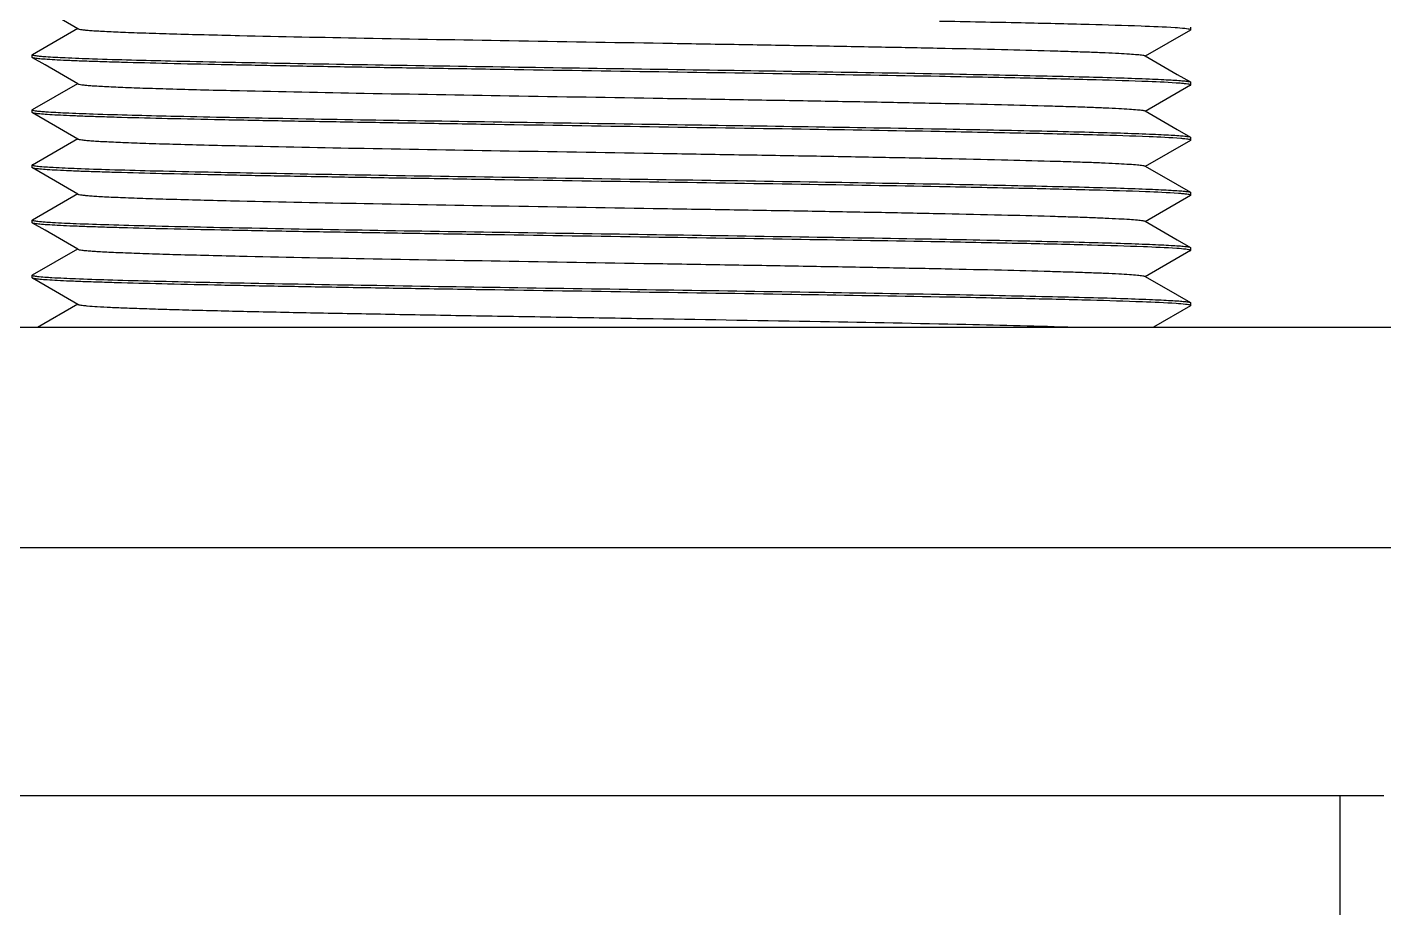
# Model space of a CAD drawing. Extents: x 0 to 1128, y 0 to 827.
# Drawn here: x 522.43 to 547.02, y 746.84 to 762.81 of the extents above; entities that cross this region are included whole.
import ezdxf

# ---------------------------------------------------------------- set-up
doc = ezdxf.new("R2010")
doc.units = 0
doc.header["$LTSCALE"] = 10
doc.header["$MEASUREMENT"] = 0
doc.layers.get('0').update_dxf_attribs({"linetype": 'CONTINUOUS'})
doc.layers.add('DEF_LAYER_AXIS', color=7, linetype='CONTINUOUS')
doc.layers.add('DLB3013-CR2S_시공도$0$1', color=7, linetype='CONTINUOUS')

msp = doc.modelspace()

# ---------------------------------------------------------------- linework, layer by layer
at = {"color": 7, "linetype": 'Continuous'}
for p, q in [((523.349, 762.784), (522.754, 763.128)), ((522.526, 762.318), (523.349, 762.793)), ((543.519, 762.759), (542.696, 762.284)), ((543.519, 762.759), (543.523, 762.763)), ((522.526, 762.318), (522.523, 762.313)), ((522.523, 762.313), (522.523, 762.312)), ((522.523, 762.312), (522.523, 762.312)), ((522.526, 762.259), (522.523, 762.263)), ((522.754, 762.128), (522.526, 762.259)), ((542.696, 762.293), (543.277, 761.957)), ((523.349, 761.784), (522.754, 762.128)), ((543.277, 761.957), (543.519, 761.818)), ((522.526, 761.318), (523.349, 761.793)), ((543.519, 761.759), (542.696, 761.284)), ((543.519, 761.818), (543.523, 761.813)), ((543.519, 761.759), (543.523, 761.763)), ((543.523, 761.763), (543.522, 761.765)), ((543.522, 761.765), (543.522, 761.765)), ((522.526, 761.318), (522.523, 761.313)), ((522.526, 761.259), (522.523, 761.263)), ((522.525, 761.31), (522.526, 761.309)), ((522.754, 761.128), (522.526, 761.259)), ((542.696, 761.293), (543.277, 760.957)), ((523.349, 760.784), (522.754, 761.128)), ((543.277, 760.957), (543.519, 760.818)), ((522.526, 760.318), (523.349, 760.793)), ((543.519, 760.759), (542.696, 760.284)), ((543.519, 760.818), (543.523, 760.813)), ((543.519, 760.759), (543.523, 760.763)), ((543.523, 760.763), (543.522, 760.765)), ((543.522, 760.765), (543.522, 760.765)), ((522.526, 760.318), (522.523, 760.313)), ((522.526, 760.259), (522.523, 760.263)), ((522.754, 760.128), (522.526, 760.259)), ((542.696, 760.293), (543.277, 759.957)), ((523.349, 759.784), (522.754, 760.128)), ((543.277, 759.957), (543.519, 759.818)), ((522.526, 759.318), (523.349, 759.793)), ((543.519, 759.759), (542.696, 759.284)), ((543.519, 759.818), (543.523, 759.813)), ((543.52, 759.767), (543.519, 759.768)), ((543.519, 759.759), (543.523, 759.763)), ((522.526, 759.318), (522.523, 759.313)), ((522.526, 759.259), (522.523, 759.263)), ((522.754, 759.128), (522.526, 759.259)), ((542.696, 759.293), (543.277, 758.957)), ((523.349, 758.784), (522.754, 759.128)), ((543.277, 758.957), (543.519, 758.818)), ((522.526, 758.318), (523.349, 758.793)), ((543.519, 758.759), (542.696, 758.284)), ((543.519, 758.818), (543.523, 758.813)), ((543.519, 758.759), (543.523, 758.763)), ((522.526, 758.318), (522.523, 758.313)), ((522.526, 758.259), (522.523, 758.263)), ((522.754, 758.128), (522.526, 758.259)), ((542.696, 758.293), (543.277, 757.957)), ((523.349, 757.784), (522.754, 758.128)), ((543.277, 757.957), (543.519, 757.818)), ((522.619, 757.371), (523.349, 757.793)), ((543.519, 757.759), (542.847, 757.371)), ((543.519, 757.818), (543.523, 757.813)), ((543.519, 757.759), (543.523, 757.763)), ((504.023, 757.371), (562.022, 757.371)), ((562.023, 753.371), (504.023, 753.371)), ((547.022, 748.871), (519.023, 748.871))]:
    msp.add_line(p, q, dxfattribs=at)
at = {"ltscale": 0.5}
msp.add_line((107.965, 757.371), (816.871, 757.371), dxfattribs=at)
at = {"color": 7, "linetype": 'Continuous'}
for points, knots in [([(543.237, 762.801), (543.031, 762.814), (542.513, 762.835), (541.584, 762.863), (540.367, 762.891), (539.463, 762.909), (538.97, 762.918)], [0, 0, 0, 0, 0.144558, 0.364711, 0.653088, 1, 1, 1, 1]), ([(523.349, 762.784), (523.357, 762.78), (523.381, 762.775), (523.428, 762.767), (523.497, 762.76), (523.589, 762.752), (523.702, 762.745), (523.896, 762.734), (524.191, 762.721), (524.605, 762.706), (525.098, 762.691), (525.664, 762.676), (526.819, 762.648), (528.661, 762.612), (531.22, 762.568), (533.485, 762.531), (535.316, 762.5), (536.637, 762.478), (537.882, 762.455), (539.026, 762.432), (540.045, 762.41), (540.805, 762.39), (541.335, 762.374), (541.669, 762.363), (541.958, 762.352), (542.2, 762.34), (542.394, 762.329), (542.539, 762.318), (542.629, 762.309), (542.676, 762.3), (542.691, 762.296), (542.696, 762.293)], [0, 0, 0, 0, 0.001326, 0.003783, 0.007381, 0.012117, 0.017981, 0.024965, 0.042217, 0.063714, 0.08926, 0.118616, 0.151512, 0.268236, 0.404203, 0.548122, 0.619328, 0.688045, 0.752839, 0.812358, 0.865359, 0.910739, 0.930269, 0.947553, 0.962499, 0.975034, 0.98509, 0.992618, 0.997587, 0.999109, 1, 1, 1, 1]), ([(543.509, 762.771), (543.498, 762.775), (543.467, 762.78), (543.376, 762.791), (543.297, 762.797), (543.237, 762.801)], [0, 0, 0, 0, 0.131397, 0.3419, 1, 1, 1, 1]), ([(543.523, 762.763), (543.523, 762.764), (543.52, 762.769), (543.514, 762.77), (543.509, 762.771)], [0, 0, 0, 0, 0.135456, 1, 1, 1, 1]), ([(522.523, 762.312), (522.524, 762.31), (522.531, 762.307), (522.553, 762.301), (522.599, 762.294), (522.673, 762.286), (522.732, 762.281), (522.767, 762.279)], [0, 0, 0, 0, 0.029772, 0.085351, 0.278977, 0.583894, 1, 1, 1, 1]), ([(538.97, 761.918), (538.134, 761.933), (536.381, 761.962), (533.693, 762.003), (531.389, 762.038), (529.571, 762.067), (528.285, 762.088), (527.083, 762.109), (525.989, 762.13), (525.02, 762.151), (524.301, 762.169), (523.801, 762.184), (523.487, 762.194), (523.217, 762.205), (522.99, 762.215), (522.808, 762.226), (522.673, 762.236), (522.589, 762.245), (522.545, 762.253), (522.531, 762.257), (522.526, 762.259)], [0, 0, 0, 0, 0.152438, 0.319824, 0.490209, 0.572697, 0.651392, 0.724881, 0.79184, 0.851067, 0.901502, 0.923132, 0.94224, 0.958735, 0.972548, 0.98362, 0.991896, 0.997352, 0.999023, 1, 1, 1, 1]), ([(522.767, 762.279), (522.883, 762.271), (523.167, 762.256), (523.92, 762.228), (525.186, 762.196), (527.035, 762.159), (529.24, 762.122), (531.671, 762.084), (534.94, 762.035), (537.382, 761.997), (538.97, 761.968)], [0, 0, 0, 0, 0.021703, 0.052523, 0.139575, 0.255993, 0.394858, 0.547891, 0.705988, 1, 1, 1, 1]), ([(538.97, 761.968), (539.295, 761.962), (539.914, 761.95), (540.789, 761.931), (541.558, 761.913), (542.207, 761.895), (542.671, 761.879), (542.976, 761.865), (543.153, 761.856), (543.295, 761.847), (543.402, 761.839), (543.472, 761.829), (543.509, 761.824), (543.519, 761.818)], [0, 0, 0, 0, 0.214279, 0.407631, 0.577141, 0.720559, 0.835924, 0.882559, 0.921621, 0.952965, 0.976495, 0.992164, 1, 1, 1, 1]), ([(543.332, 761.794), (543.139, 761.809), (542.63, 761.831), (541.696, 761.86), (540.435, 761.89), (539.49, 761.908), (538.97, 761.918)], [0, 0, 0, 0, 0.132962, 0.349842, 0.642529, 1, 1, 1, 1]), ([(523.349, 761.784), (523.357, 761.78), (523.381, 761.775), (523.428, 761.767), (523.497, 761.76), (523.589, 761.752), (523.702, 761.745), (523.896, 761.734), (524.191, 761.721), (524.605, 761.706), (525.098, 761.691), (525.664, 761.676), (526.819, 761.648), (528.661, 761.612), (531.22, 761.568), (533.485, 761.531), (535.316, 761.5), (536.637, 761.478), (537.882, 761.455), (539.026, 761.432), (540.045, 761.41), (540.805, 761.39), (541.335, 761.374), (541.669, 761.363), (541.958, 761.352), (542.2, 761.34), (542.394, 761.329), (542.539, 761.318), (542.629, 761.309), (542.676, 761.3), (542.691, 761.296), (542.696, 761.293)], [0, 0, 0, 0, 0.001327, 0.003781, 0.007379, 0.012117, 0.017983, 0.024964, 0.042217, 0.063713, 0.089259, 0.118615, 0.151511, 0.268236, 0.404201, 0.548121, 0.619327, 0.688045, 0.752838, 0.812356, 0.865358, 0.910739, 0.930268, 0.947551, 0.9625, 0.975032, 0.985089, 0.992618, 0.997584, 0.999107, 1, 1, 1, 1]), ([(543.522, 761.765), (543.518, 761.77), (543.498, 761.774), (543.462, 761.781), (543.403, 761.788), (543.358, 761.792), (543.332, 761.794)], [0, 0, 0, 0, 0.091345, 0.28715, 0.589971, 1, 1, 1, 1]), ([(522.523, 761.313), (522.523, 761.313), (522.523, 761.311), (522.525, 761.31), (522.525, 761.31)], [0, 0, 0, 0, 0.412826, 1, 1, 1, 1]), ([(522.526, 761.309), (522.534, 761.305), (522.56, 761.3), (522.608, 761.292), (522.682, 761.285), (522.738, 761.281), (522.771, 761.279)], [0, 0, 0, 0, 0.107031, 0.308975, 0.606688, 1, 1, 1, 1]), ([(538.97, 760.918), (538.134, 760.933), (536.381, 760.962), (533.693, 761.003), (531.389, 761.038), (529.571, 761.067), (528.285, 761.088), (527.083, 761.109), (525.989, 761.13), (525.02, 761.151), (524.301, 761.169), (523.801, 761.184), (523.487, 761.194), (523.217, 761.205), (522.99, 761.215), (522.808, 761.226), (522.673, 761.236), (522.589, 761.245), (522.545, 761.253), (522.531, 761.257), (522.526, 761.259)], [0, 0, 0, 0, 0.152436, 0.319829, 0.490217, 0.572705, 0.6514, 0.724886, 0.791845, 0.851075, 0.901508, 0.923139, 0.942243, 0.95874, 0.972553, 0.983621, 0.9919, 0.997355, 0.999024, 1, 1, 1, 1]), ([(522.771, 761.279), (522.888, 761.271), (523.173, 761.256), (523.928, 761.228), (525.195, 761.196), (527.044, 761.159), (529.249, 761.121), (531.678, 761.084), (534.944, 761.034), (537.383, 760.997), (538.97, 760.968)], [0, 0, 0, 0, 0.021825, 0.052749, 0.139943, 0.256416, 0.395261, 0.548222, 0.706215, 1, 1, 1, 1]), ([(538.97, 760.968), (539.295, 760.962), (539.914, 760.95), (540.789, 760.931), (541.558, 760.913), (542.207, 760.895), (542.671, 760.879), (542.976, 760.865), (543.153, 760.856), (543.295, 760.847), (543.402, 760.839), (543.472, 760.829), (543.509, 760.824), (543.519, 760.818)], [0, 0, 0, 0, 0.21426, 0.407635, 0.577152, 0.720562, 0.83593, 0.882562, 0.921617, 0.952967, 0.976497, 0.992158, 1, 1, 1, 1]), ([(543.341, 760.793), (543.15, 760.809), (542.642, 760.83), (541.708, 760.86), (540.443, 760.889), (539.493, 760.908), (538.97, 760.918)], [0, 0, 0, 0, 0.131629, 0.348137, 0.64132, 1, 1, 1, 1]), ([(523.349, 760.784), (523.357, 760.78), (523.381, 760.775), (523.428, 760.767), (523.497, 760.76), (523.589, 760.752), (523.702, 760.745), (523.896, 760.734), (524.191, 760.721), (524.605, 760.706), (525.098, 760.691), (525.664, 760.676), (526.819, 760.648), (528.661, 760.612), (531.22, 760.568), (533.485, 760.531), (535.316, 760.5), (536.637, 760.478), (537.882, 760.455), (539.026, 760.432), (540.045, 760.41), (540.805, 760.39), (541.335, 760.374), (541.669, 760.363), (541.958, 760.352), (542.2, 760.34), (542.394, 760.329), (542.539, 760.318), (542.629, 760.309), (542.676, 760.3), (542.691, 760.296), (542.696, 760.293)], [0, 0, 0, 0, 0.001328, 0.003785, 0.007382, 0.012117, 0.017983, 0.024967, 0.042217, 0.063716, 0.08926, 0.118618, 0.151512, 0.268238, 0.404203, 0.548122, 0.619329, 0.688046, 0.752839, 0.812358, 0.865361, 0.91074, 0.930271, 0.947553, 0.9625, 0.975035, 0.98509, 0.992619, 0.997587, 0.999108, 1, 1, 1, 1]), ([(543.522, 760.765), (543.518, 760.77), (543.499, 760.774), (543.465, 760.781), (543.409, 760.787), (543.366, 760.791), (543.341, 760.793)], [0, 0, 0, 0, 0.092961, 0.289275, 0.59154, 1, 1, 1, 1]), ([(522.523, 760.313), (522.523, 760.311), (522.534, 760.305), (522.552, 760.301), (522.587, 760.295), (522.613, 760.292), (522.628, 760.291)], [0, 0, 0, 0, 0.079574, 0.268137, 0.574487, 1, 1, 1, 1]), ([(538.97, 759.918), (538.134, 759.933), (536.381, 759.962), (533.693, 760.003), (531.389, 760.038), (529.571, 760.067), (528.285, 760.088), (527.083, 760.109), (525.989, 760.13), (525.02, 760.151), (524.301, 760.169), (523.801, 760.184), (523.487, 760.194), (523.217, 760.205), (522.99, 760.215), (522.808, 760.226), (522.673, 760.236), (522.589, 760.245), (522.545, 760.253), (522.531, 760.257), (522.526, 760.259)], [0, 0, 0, 0, 0.152437, 0.319836, 0.490224, 0.572711, 0.651403, 0.724889, 0.79185, 0.85108, 0.901512, 0.923142, 0.942246, 0.958742, 0.972555, 0.983621, 0.9919, 0.997355, 0.999024, 1, 1, 1, 1]), ([(522.628, 760.291), (522.719, 760.281), (522.954, 760.267), (523.387, 760.247), (523.974, 760.228), (525.037, 760.199), (526.664, 760.166), (528.895, 760.127), (531.391, 760.088), (533.991, 760.049), (536.529, 760.01), (538.182, 759.982), (538.97, 759.968)], [0, 0, 0, 0, 0.016672, 0.043292, 0.079438, 0.124538, 0.23856, 0.378058, 0.534092, 0.696668, 0.855354, 1, 1, 1, 1]), ([(538.97, 759.968), (539.295, 759.962), (539.914, 759.95), (540.789, 759.931), (541.558, 759.913), (542.207, 759.895), (542.671, 759.879), (542.976, 759.865), (543.153, 759.856), (543.295, 759.847), (543.402, 759.839), (543.472, 759.829), (543.509, 759.824), (543.519, 759.818)], [0, 0, 0, 0, 0.214257, 0.407633, 0.577153, 0.720566, 0.835936, 0.882568, 0.921621, 0.952969, 0.976498, 0.992158, 1, 1, 1, 1]), ([(523.349, 759.784), (523.357, 759.78), (523.381, 759.775), (523.428, 759.767), (523.497, 759.76), (523.589, 759.752), (523.702, 759.745), (523.896, 759.734), (524.191, 759.721), (524.605, 759.706), (525.098, 759.691), (525.664, 759.676), (526.819, 759.648), (528.661, 759.612), (531.22, 759.568), (533.485, 759.531), (535.316, 759.5), (536.637, 759.478), (537.882, 759.455), (539.026, 759.432), (540.045, 759.41), (540.805, 759.39), (541.335, 759.374), (541.669, 759.363), (541.958, 759.352), (542.2, 759.34), (542.394, 759.329), (542.539, 759.318), (542.629, 759.309), (542.676, 759.3), (542.691, 759.296), (542.696, 759.293)], [0, 0, 0, 0, 0.001325, 0.003781, 0.00738, 0.012117, 0.017981, 0.024964, 0.042217, 0.063713, 0.08926, 0.118614, 0.151512, 0.268235, 0.404202, 0.548121, 0.619327, 0.688044, 0.752839, 0.812357, 0.865358, 0.910739, 0.930268, 0.947553, 0.962499, 0.975033, 0.98509, 0.992617, 0.997586, 0.999108, 1, 1, 1, 1]), ([(543.298, 759.796), (543.1, 759.811), (542.587, 759.832), (541.654, 759.861), (540.409, 759.89), (539.48, 759.908), (538.97, 759.918)], [0, 0, 0, 0, 0.137487, 0.355656, 0.646664, 1, 1, 1, 1]), ([(543.519, 759.768), (543.512, 759.772), (543.488, 759.776), (543.444, 759.784), (543.378, 759.79), (543.327, 759.794), (543.298, 759.796)], [0, 0, 0, 0, 0.110235, 0.313205, 0.609826, 1, 1, 1, 1]), ([(543.523, 759.763), (543.523, 759.764), (543.522, 759.766), (543.52, 759.767), (543.52, 759.767)], [0, 0, 0, 0, 0.409986, 1, 1, 1, 1]), ([(522.523, 759.313), (522.523, 759.311), (522.534, 759.306), (522.551, 759.302), (522.583, 759.296), (522.608, 759.293), (522.622, 759.291)], [0, 0, 0, 0, 0.080432, 0.26905, 0.575078, 1, 1, 1, 1]), ([(538.97, 758.918), (538.134, 758.933), (536.381, 758.962), (533.693, 759.003), (531.389, 759.038), (529.571, 759.067), (528.285, 759.088), (527.083, 759.109), (525.988, 759.13), (525.02, 759.151), (524.301, 759.169), (523.801, 759.184), (523.487, 759.194), (523.217, 759.205), (522.99, 759.215), (522.808, 759.226), (522.673, 759.236), (522.589, 759.245), (522.545, 759.253), (522.531, 759.257), (522.526, 759.259)], [0, 0, 0, 0, 0.15244, 0.319841, 0.490228, 0.572713, 0.651406, 0.724893, 0.791854, 0.851083, 0.901514, 0.923143, 0.942246, 0.958742, 0.972554, 0.983621, 0.9919, 0.997355, 0.999024, 1, 1, 1, 1]), ([(522.622, 759.291), (522.711, 759.282), (522.944, 759.267), (523.372, 759.248), (523.957, 759.229), (525.018, 759.2), (526.644, 759.166), (528.876, 759.127), (531.375, 759.088), (533.981, 759.049), (536.524, 759.01), (538.18, 758.982), (538.97, 758.968)], [0, 0, 0, 0, 0.01638, 0.042753, 0.078703, 0.123656, 0.237536, 0.37707, 0.533275, 0.696114, 0.855095, 1, 1, 1, 1]), ([(538.97, 758.968), (539.295, 758.962), (539.914, 758.95), (540.789, 758.931), (541.558, 758.913), (542.207, 758.895), (542.671, 758.879), (542.976, 758.865), (543.153, 758.856), (543.295, 758.847), (543.402, 758.839), (543.472, 758.829), (543.509, 758.824), (543.519, 758.818)], [0, 0, 0, 0, 0.214266, 0.407628, 0.577146, 0.720565, 0.835936, 0.882567, 0.921623, 0.95297, 0.976496, 0.992159, 1, 1, 1, 1]), ([(523.349, 758.784), (523.357, 758.78), (523.381, 758.775), (523.428, 758.767), (523.497, 758.76), (523.589, 758.752), (523.702, 758.745), (523.896, 758.734), (524.191, 758.721), (524.605, 758.706), (525.098, 758.691), (525.664, 758.676), (526.819, 758.648), (528.661, 758.612), (531.22, 758.568), (533.485, 758.531), (535.316, 758.5), (536.637, 758.478), (537.882, 758.455), (539.026, 758.432), (540.045, 758.41), (540.805, 758.39), (541.335, 758.374), (541.669, 758.363), (541.958, 758.352), (542.2, 758.34), (542.394, 758.329), (542.539, 758.318), (542.629, 758.309), (542.676, 758.3), (542.691, 758.296), (542.696, 758.293)], [0, 0, 0, 0, 0.001328, 0.003783, 0.007379, 0.012116, 0.017983, 0.024966, 0.042217, 0.063715, 0.089259, 0.118617, 0.151511, 0.268237, 0.404202, 0.548121, 0.619328, 0.688045, 0.752839, 0.812357, 0.865359, 0.91074, 0.930269, 0.947552, 0.962501, 0.975033, 0.985089, 0.992619, 0.997585, 0.999107, 1, 1, 1, 1]), ([(543.269, 758.799), (543.067, 758.812), (542.551, 758.834), (541.62, 758.862), (540.389, 758.89), (539.472, 758.908), (538.97, 758.918)], [0, 0, 0, 0, 0.14097, 0.360121, 0.649835, 1, 1, 1, 1]), ([(543.515, 758.77), (543.505, 758.773), (543.478, 758.778), (543.397, 758.789), (543.324, 758.795), (543.269, 758.799)], [0, 0, 0, 0, 0.122064, 0.329286, 1, 1, 1, 1]), ([(543.523, 758.763), (543.523, 758.764), (543.521, 758.767), (543.517, 758.769), (543.515, 758.77)], [0, 0, 0, 0, 0.155967, 1, 1, 1, 1]), ([(522.523, 758.313), (522.523, 758.311), (522.533, 758.306), (522.549, 758.302), (522.58, 758.296), (522.603, 758.294), (522.617, 758.292)], [0, 0, 0, 0, 0.081113, 0.269715, 0.575478, 1, 1, 1, 1]), ([(538.97, 757.918), (538.134, 757.933), (536.381, 757.962), (533.693, 758.003), (531.389, 758.038), (529.571, 758.067), (528.285, 758.088), (527.083, 758.109), (525.988, 758.13), (525.02, 758.151), (524.301, 758.169), (523.801, 758.184), (523.487, 758.194), (523.217, 758.205), (522.99, 758.215), (522.808, 758.226), (522.673, 758.236), (522.589, 758.245), (522.545, 758.253), (522.531, 758.257), (522.526, 758.259)], [0, 0, 0, 0, 0.152439, 0.319836, 0.49022, 0.572706, 0.651401, 0.724892, 0.791853, 0.85108, 0.901512, 0.923139, 0.942244, 0.958739, 0.97255, 0.983621, 0.991898, 0.997352, 0.999023, 1, 1, 1, 1]), ([(522.617, 758.292), (522.704, 758.282), (522.935, 758.268), (523.36, 758.248), (523.941, 758.229), (524.67, 758.209), (525.535, 758.189), (526.916, 758.161), (528.859, 758.128), (531.361, 758.088), (533.971, 758.049), (536.519, 758.01), (538.179, 757.982), (538.97, 757.968)], [0, 0, 0, 0, 0.016121, 0.042276, 0.07805, 0.122873, 0.176019, 0.236625, 0.376192, 0.53255, 0.69562, 0.854863, 1, 1, 1, 1]), ([(538.97, 757.968), (539.295, 757.962), (539.914, 757.95), (540.789, 757.931), (541.558, 757.913), (542.207, 757.895), (542.671, 757.879), (542.976, 757.865), (543.153, 757.856), (543.295, 757.847), (543.402, 757.839), (543.472, 757.829), (543.509, 757.824), (543.519, 757.818)], [0, 0, 0, 0, 0.214272, 0.407627, 0.577145, 0.720566, 0.835936, 0.882568, 0.921625, 0.95297, 0.976496, 0.992162, 1, 1, 1, 1]), ([(523.349, 757.784), (523.355, 757.781), (523.373, 757.776), (523.408, 757.77), (523.459, 757.764), (523.558, 757.754), (523.72, 757.743), (523.96, 757.731), (524.26, 757.718), (524.617, 757.706), (525.029, 757.693), (525.681, 757.675), (526.61, 757.653), (527.845, 757.628), (529.216, 757.603), (530.686, 757.577), (532.217, 757.552), (534.265, 757.518), (536.678, 757.478), (539.225, 757.43), (540.761, 757.393), (541.418, 757.371)], [0, 0, 0, 0, 0.001115, 0.003081, 0.00591, 0.009601, 0.019554, 0.032886, 0.049508, 0.069316, 0.09218, 0.117948, 0.177512, 0.246449, 0.322955, 0.405025, 0.490511, 0.577175, 0.744984, 0.890989, 1, 1, 1, 1]), ([(543.256, 757.799), (543.053, 757.813), (542.536, 757.834), (541.605, 757.863), (540.38, 757.891), (539.468, 757.908), (538.97, 757.918)], [0, 0, 0, 0, 0.142453, 0.362023, 0.651182, 1, 1, 1, 1]), ([(543.513, 757.77), (543.503, 757.774), (543.475, 757.779), (543.389, 757.79), (543.313, 757.795), (543.256, 757.799)], [0, 0, 0, 0, 0.124373, 0.33243, 1, 1, 1, 1]), ([(543.523, 757.763), (543.523, 757.764), (543.521, 757.768), (543.516, 757.769), (543.513, 757.77)], [0, 0, 0, 0, 0.149558, 1, 1, 1, 1])]:
    msp.add_open_spline(points, degree=3, knots=knots, dxfattribs=at)
at = {"layer": 'DEF_LAYER_AXIS', "color": 7, "linetype": 'Continuous'}
for p, q in [((543.523, 762.763), (543.523, 762.813)), ((522.523, 762.263), (522.523, 762.313)), ((543.523, 761.763), (543.523, 761.813)), ((522.523, 761.263), (522.523, 761.313)), ((543.523, 760.763), (543.523, 760.813)), ((522.523, 760.263), (522.523, 760.313)), ((543.523, 759.763), (543.523, 759.813)), ((522.523, 759.263), (522.523, 759.313)), ((543.523, 758.763), (543.523, 758.813)), ((522.523, 758.263), (522.523, 758.313)), ((543.523, 757.763), (543.523, 757.813)), ((546.223, 748.871), (546.223, 743.79))]:
    msp.add_line(p, q, dxfattribs=at)
at = {"layer": 'DLB3013-CR2S_시공도$0$1', "color": 7, "linetype": 'Continuous', "lineweight": 18}
msp.add_line((533.725, 757.371), (526.225, 757.371), dxfattribs=at)

doc.saveas('drawing.dxf')
